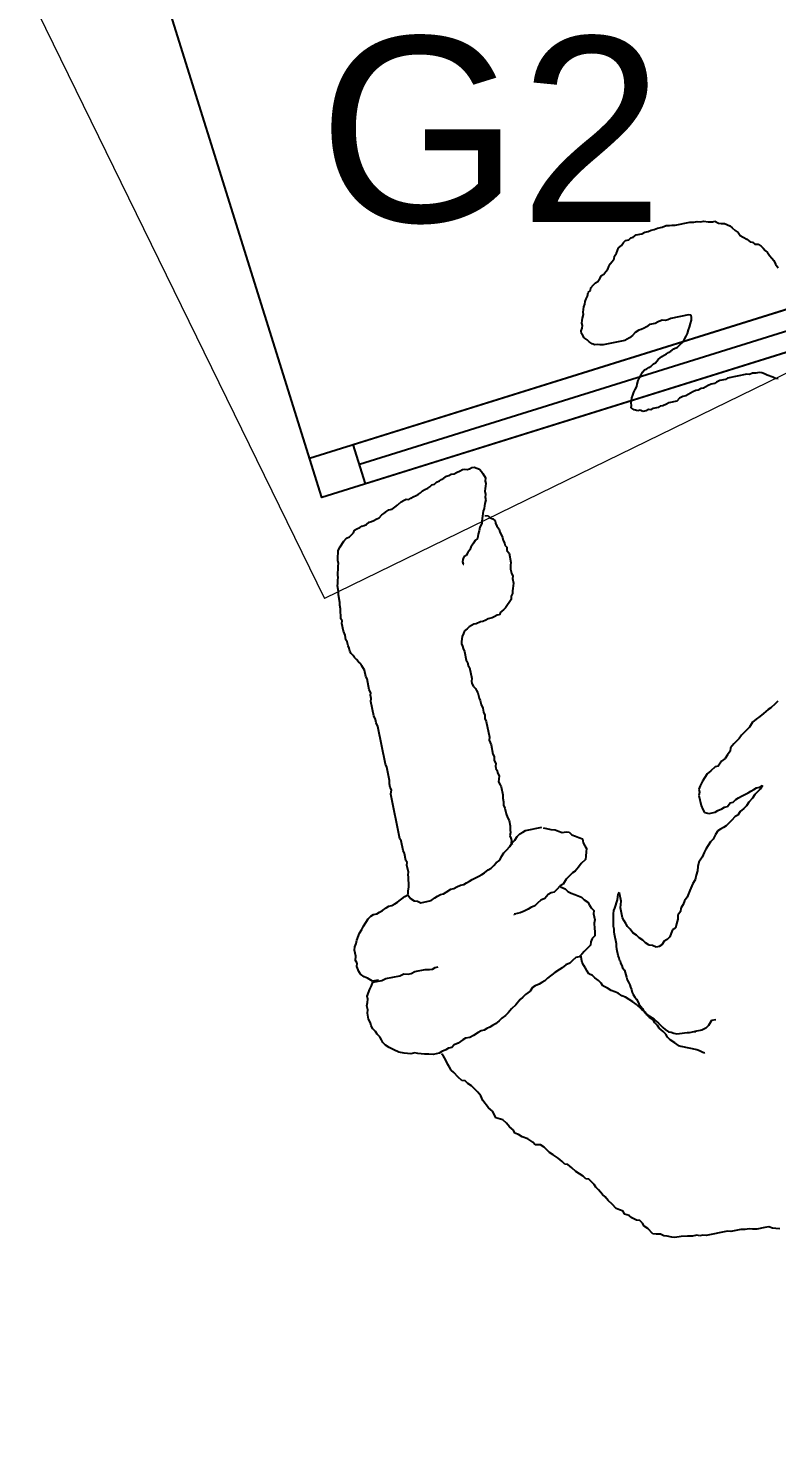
# Model space of a CAD drawing. Header units: millimetres. Extents: x 9159 to 17971, y 10368 to 13314.
# Drawn here: x 14594.1 to 14644.6, y 11768.4 to 11864.2 of the extents above; entities that cross this region are included whole.
import ezdxf
from ezdxf.enums import TextEntityAlignment as Align

# ---------------------------------------------------------------- set-up
doc = ezdxf.new("R2010")
doc.units = ezdxf.units.MM
doc.header["$LTSCALE"] = 5
doc.linetypes.add('HIDDEN', pattern=[0.375, 0.25, -0.125])
for name, color, linetype in [('200-EquipID-2d', 7, 'Continuous'), ('200-EquipInternal-2d', 252, 'Continuous'), ('200-EquipSteel-3d', 9, 'Continuous'), ('600-User-2D', 7, 'Continuous')]:
    doc.layers.add(name, color=color, linetype=linetype)
doc.layers.add('200-InsPoint-3D', color=3, linetype='Continuous', plot=False)
doc.layers.add('Auto-Tefris', color=32, linetype='Continuous', lineweight=18)
doc.styles.add('Arial', font='arial.ttf')
doc.styles.add('ROMANS', font='micross.ttf')

# ---------------------------------------------------------------- blocks, each defined once
blk = doc.blocks.new('RCDR2M20H')
at = {"layer": '200-EquipSteel-3d'}
blk.add_solid([(0, -700, 860), (0, 0, 860), (1274, -700, 860), (1274, 0, 860)], dxfattribs=at)
at = {"layer": '200-InsPoint-3D', "linetype": 'Continuous'}
blk.add_attdef('DISTANG', (0, 0), '', height=1, dxfattribs=at)
at = {"layer": '200-EquipSteel-3d', "linetype": 'Continuous'}
mesh = blk.add_polymesh((6, 3), dxfattribs=at)
for k, corner in enumerate([(1270, -651, 860), (1270, -651, 150), (1270, -651, 150), (4, -651, 860), (4, -651, 150), (4, -651, 150), (4, -1, 860), (4, -1, 150), (4, -651, 150), (1270, -1, 860), (1270, -1, 150), (1270, -651, 150), (1270, -1, 860), (1270, -1, 860), (1270, -651, 860), (4, -1, 860), (4, -1, 860), (4, -651, 860)]):
    mesh.set_mesh_vertex(divmod(k, 3), corner)
blk = doc.blocks.new('attrib')
at = {"layer": '200-EquipID-2d', "style": 'Arial'}
blk.add_attdef('POS', text='', height=2.5, dxfattribs=at).set_placement((0, 0, -1), align=Align.MIDDLE)
at = {"layer": '200-EquipID-2d', "style": 'ROMANS', "flags": 1}
for tag, p in [('ZONA', (0, -4.905, -2)), ('EQUIPMENTDATA', (0, -7.89, -2)), ('LONGDESCR', (0, -11.302, -2)), ('EQUIPMENTCONN', (0, -14.714, -2)), ('ACCESSORYDATA', (0, -18.552, -2)), ('ACCESSORYCONN', (0, -21.857, -2))]:
    blk.add_attdef(tag, text='', height=2.5, dxfattribs=at).set_placement(p, align=Align.CENTER)
blk = doc.blocks.new('CUOCO')
at = {"layer": '600-User-2D'}
for p, q in [((16.599, 27.418), (16.838, 27.256)), ((16.838, 27.256), (17.011, 27.118)), ((17.011, 27.118), (17.159, 26.914)), ((17.159, 26.914), (17.422, 26.817)), ((17.422, 26.817), (17.947, 26.624)), ((17.947, 26.624), (18.185, 26.462)), ((18.185, 26.462), (18.358, 26.324)), ((18.358, 26.324), (18.621, 26.227)), ((18.621, 26.227), (18.859, 26.065)), ((18.859, 26.065), (19.515, 25.823)), ((19.515, 25.823), (19.688, 25.685)), ((19.688, 25.685), (21.067, 25.178)), ((21.067, 25.178), (21.239, 25.04)), ((21.239, 25.04), (21.436, 24.967)), ((21.436, 24.967), (21.609, 24.829)), ((21.609, 24.829), (21.872, 24.732)), ((21.872, 24.732), (22.176, 24.546)), ((22.176, 24.546), (22.545, 24.335)), ((22.545, 24.335), (22.939, 24.19)), ((22.939, 24.19), (23.112, 24.052)), ((23.112, 24.052), (23.326, 23.824)), ((23.326, 23.824), (23.499, 23.686)), ((23.499, 23.686), (23.647, 23.483)), ((23.647, 23.483), (23.886, 23.32)), ((23.886, 23.32), (24.059, 23.182)), ((24.059, 23.182), (24.176, 22.692)), ((24.176, 22.692), (24.301, 22.423)), ((24.301, 22.423), (24.294, 22.202)), ((24.294, 22.202), (24.353, 21.957)), ((24.353, 21.957), (24.526, 21.818)), ((24.526, 21.818), (24.716, 21.525)), ((24.716, 21.525), (24.774, 21.28)), ((24.774, 21.28), (24.989, 21.052)), ((24.989, 21.052), (24.982, 20.831)), ((24.982, 20.831), (25.131, 20.627)), ((25.131, 20.627), (25.279, 20.424)), ((25.279, 20.424), (25.355, 20.023)), ((25.355, 20.023), (25.456, 19.688)), ((25.456, 19.688), (25.49, 19.377)), ((25.49, 19.377), (25.549, 19.132)), ((25.549, 19.132), (25.625, 18.732)), ((25.625, 18.732), (25.684, 18.487)), ((25.684, 18.487), (25.677, 18.266)), ((25.677, 18.266), (25.736, 18.021)), ((25.736, 18.021), (25.795, 17.775)), ((25.795, 17.775), (25.968, 17.637)), ((25.968, 17.637), (26.026, 17.392)), ((26.026, 17.392), (26.151, 17.123)), ((26.151, 17.123), (26.275, 16.854)), ((26.275, 16.854), (26.376, 16.519)), ((26.376, 16.519), (26.476, 16.184)), ((26.476, 16.184), (26.649, 16.046)), ((26.649, 16.046), (26.708, 15.801)), ((26.708, 15.801), (26.808, 15.466)), ((26.808, 15.466), (26.974, 15.107)), ((14.658, 14.628), (14.638, 14.635)), ((14.773, 14.491), (14.658, 14.628)), ((14.872, 14.313), (14.773, 14.491)), ((26.974, 15.107), (27.098, 14.837)), ((27.098, 14.837), (27.157, 14.592)), ((27.157, 14.592), (27.216, 14.347)), ((14.987, 14.177), (14.872, 14.313)), ((15.789, 13.411), (14.987, 14.177)), ((27.216, 14.347), (27.34, 14.078)), ((27.34, 14.078), (27.645, 13.891)), ((27.645, 13.891), (27.703, 13.646)), ((27.703, 13.646), (27.869, 13.287)), ((12.851, 13.137), (13.114, 13.04)), ((13.114, 13.04), (13.473, 13.206)), ((13.473, 13.206), (13.718, 13.265)), ((13.718, 13.265), (14.005, 13.234)), ((14.005, 13.234), (14.464, 13.064)), ((14.493, 13.041), (14.413, 13.096)), ((14.802, 12.928), (14.493, 13.041)), ((14.948, 12.849), (14.802, 12.928)), ((15.094, 12.77), (14.948, 12.849)), ((15.248, 12.713), (15.094, 12.77)), ((15.416, 12.627), (15.248, 12.713)), ((15.592, 12.562), (15.416, 12.627)), ((15.736, 12.409), (15.592, 12.562)), ((15.903, 13.275), (15.789, 13.411)), ((15.887, 13.286), (16.012, 13.016)), ((16.012, 13.016), (16.178, 12.657)), ((16.178, 12.657), (16.236, 12.412)), ((27.869, 13.287), (28.125, 12.969)), ((28.125, 12.969), (28.249, 12.7)), ((28.249, 12.7), (28.398, 12.496)), ((28.398, 12.496), (28.391, 12.276)), ((15.857, 12.264), (15.736, 12.409)), ((15.987, 12.141), (15.857, 12.264)), ((16.099, 11.9), (15.987, 12.141)), ((16.152, 11.706), (16.099, 11.9)), ((16.205, 11.511), (16.152, 11.706)), ((16.251, 11.295), (16.205, 11.511)), ((16.236, 12.412), (16.23, 12.191)), ((16.23, 12.191), (16.288, 11.946)), ((16.288, 11.946), (16.389, 11.611)), ((16.389, 11.611), (16.382, 11.39)), ((28.391, 12.276), (28.492, 11.941)), ((28.492, 11.941), (28.526, 11.63)), ((28.526, 11.63), (28.627, 11.295)), ((16.304, 11.1), (16.251, 11.295)), ((16.371, 10.875), (16.304, 11.1)), ((16.566, 10.454), (16.371, 10.875)), ((16.382, 11.39), (16.441, 11.145)), ((16.441, 11.145), (16.434, 10.924)), ((16.434, 10.924), (16.558, 10.655)), ((16.558, 10.655), (16.617, 10.41)), ((28.627, 11.295), (28.948, 10.953)), ((28.917, 10.667), (28.91, 10.446)), ((28.948, 10.953), (28.917, 10.667)), ((16.642, 10.251), (16.566, 10.454)), ((16.617, 10.41), (16.61, 10.189)), ((16.61, 10.189), (16.735, 9.919)), ((16.665, 10.043), (16.642, 10.251)), ((16.652, 9.872), (16.665, 10.043)), ((16.683, 9.686), (16.652, 9.872)), ((16.685, 9.486), (16.683, 9.686)), ((16.735, 9.919), (16.852, 9.429)), ((28.91, 10.446), (29.01, 10.111)), ((29.01, 10.111), (29.08, 9.489)), ((16.657, 8.596), (16.692, 8.758)), ((16.659, 9.145), (16.672, 9.315)), ((16.691, 8.959), (16.659, 9.145)), ((16.672, 9.315), (16.685, 9.486)), ((16.692, 8.758), (16.691, 8.959)), ((16.852, 9.429), (16.977, 9.16)), ((16.977, 9.16), (17.226, 8.621)), ((29.08, 9.489), (29.025, 9.137)), ((29.025, 9.137), (29.059, 8.826)), ((29.059, 8.826), (29.16, 8.491)), ((16.461, 7.519), (16.504, 7.703)), ((16.504, 7.703), (16.516, 7.873)), ((16.516, 7.873), (16.537, 8.066)), ((16.537, 8.066), (16.572, 8.228)), ((16.572, 8.228), (16.606, 8.39)), ((16.606, 8.39), (16.657, 8.596)), ((17.226, 8.621), (17.374, 8.417)), ((17.374, 8.417), (17.499, 8.148)), ((17.499, 8.148), (17.648, 7.944)), ((17.648, 7.944), (17.796, 7.741)), ((17.796, 7.741), (17.921, 7.471)), ((29.16, 8.491), (29.219, 8.246)), ((29.219, 8.246), (29.343, 7.977)), ((29.343, 7.977), (29.402, 7.732)), ((29.402, 7.732), (29.575, 7.594)), ((12.328, 6.591), (12.532, 6.739)), ((12.532, 6.739), (12.777, 6.798)), ((12.777, 6.798), (12.998, 6.791)), ((12.998, 6.791), (13.267, 6.916)), ((13.267, 6.916), (13.488, 6.909)), ((13.488, 6.909), (13.685, 6.836)), ((13.685, 6.836), (13.834, 6.633)), ((16.301, 6.678), (16.336, 6.84)), ((16.313, 7.049), (16.369, 7.203)), ((16.336, 6.84), (16.313, 7.049)), ((16.369, 7.203), (16.404, 7.365)), ((16.404, 7.365), (16.461, 7.519)), ((17.921, 7.471), (18.111, 7.178)), ((18.111, 7.178), (18.104, 6.957)), ((18.104, 6.957), (18.163, 6.712)), ((18.163, 6.712), (18.287, 6.442)), ((29.575, 7.594), (29.675, 7.259)), ((29.675, 7.259), (29.751, 6.858)), ((29.751, 6.858), (29.81, 6.613)), ((11.016, 5.659), (11.285, 5.783)), ((11.285, 5.783), (11.447, 6.021)), ((11.447, 6.021), (11.675, 6.235)), ((11.675, 6.235), (11.903, 6.449)), ((11.903, 6.449), (12.124, 6.442)), ((12.124, 6.442), (12.328, 6.591)), ((13.834, 6.633), (14.007, 6.494)), ((14.007, 6.494), (14.131, 6.225)), ((14.131, 6.225), (14.19, 5.98)), ((14.19, 5.98), (14.314, 5.711)), ((16.161, 5.977), (16.008, 5.562)), ((16.209, 6.171), (16.161, 5.977)), ((16.249, 6.344), (16.209, 6.171)), ((16.232, 6.354), (16.289, 6.508)), ((16.289, 6.508), (16.301, 6.678)), ((18.287, 6.442), (18.346, 6.197)), ((18.346, 6.197), (18.495, 5.994)), ((18.488, 5.773), (18.481, 5.552)), ((18.495, 5.994), (18.488, 5.773)), ((29.789, 5.95), (29.758, 5.664)), ((29.796, 6.171), (29.789, 5.95)), ((29.803, 6.392), (29.796, 6.171)), ((29.81, 6.613), (29.803, 6.392)), ((9.32, 4.495), (9.728, 4.792)), ((9.728, 4.792), (9.931, 4.94)), ((9.931, 4.94), (10.135, 5.089)), ((10.135, 5.089), (10.405, 5.213)), ((10.405, 5.213), (10.608, 5.362)), ((10.608, 5.362), (10.878, 5.486)), ((10.878, 5.486), (11.016, 5.659)), ((14.314, 5.711), (14.373, 5.466)), ((14.373, 5.466), (14.498, 5.196)), ((14.498, 5.196), (14.532, 4.886)), ((14.532, 4.886), (14.591, 4.64)), ((15.844, 5.245), (15.615, 4.624)), ((15.919, 5.383), (15.844, 5.245)), ((16.008, 5.562), (15.919, 5.383)), ((18.467, 5.11), (18.298, 4.651)), ((18.474, 5.331), (18.467, 5.11)), ((18.481, 5.552), (18.474, 5.331)), ((21.024, 4.765), (21.269, 4.823)), ((21.269, 4.823), (21.49, 4.817)), ((21.49, 4.817), (21.711, 4.81)), ((21.711, 4.81), (21.998, 4.779)), ((22.219, 4.772), (22.488, 4.896)), ((22.488, 4.896), (22.864, 4.906)), ((22.864, 4.906), (23.11, 4.965)), ((23.11, 4.965), (23.355, 5.024)), ((23.355, 5.024), (23.78, 5.165)), ((23.78, 5.165), (24.18, 5.241)), ((24.18, 5.241), (24.515, 5.342)), ((24.515, 5.342), (24.761, 5.4)), ((24.761, 5.4), (25.071, 5.435)), ((25.071, 5.435), (25.317, 5.494)), ((25.317, 5.494), (25.627, 5.528)), ((25.627, 5.528), (25.849, 5.521)), ((25.849, 5.521), (26.07, 5.514)), ((26.07, 5.514), (26.291, 5.508)), ((26.291, 5.508), (26.512, 5.501)), ((26.512, 5.501), (26.709, 5.428)), ((26.709, 5.428), (26.93, 5.421)), ((26.93, 5.421), (27.306, 5.432)), ((27.306, 5.432), (27.593, 5.401)), ((27.593, 5.401), (27.855, 5.304)), ((27.855, 5.304), (28.077, 5.297)), ((28.077, 5.297), (28.453, 5.307)), ((28.453, 5.307), (28.74, 5.276)), ((28.74, 5.276), (28.985, 5.335)), ((28.985, 5.335), (29.182, 5.263)), ((29.182, 5.263), (29.403, 5.256)), ((29.403, 5.256), (29.69, 5.225)), ((29.69, 5.225), (29.911, 5.218)), ((29.758, 5.664), (29.752, 5.443)), ((29.752, 5.443), (29.793, 5.353)), ((29.911, 5.218), (30.304, 5.073)), ((30.304, 5.073), (30.543, 4.911)), ((30.543, 4.911), (30.781, 4.748)), ((8.433, 3.704), (8.595, 3.942)), ((8.595, 3.942), (8.823, 4.156)), ((8.823, 4.156), (9.051, 4.371)), ((9.051, 4.371), (9.32, 4.495)), ((14.571, 3.977), (14.329, 3.321)), ((14.578, 4.198), (14.571, 3.977)), ((14.584, 4.419), (14.578, 4.198)), ((14.591, 4.64), (14.584, 4.419)), ((15.214, 3.853), (15.104, 3.682)), ((15.288, 3.991), (15.214, 3.853)), ((15.391, 4.141), (15.288, 3.991)), ((15.459, 4.328), (15.391, 4.141)), ((15.541, 4.486), (15.459, 4.328)), ((15.615, 4.624), (15.541, 4.486)), ((16.634, 3.773), (16.796, 4.012)), ((16.796, 4.012), (17.041, 4.07)), ((17.041, 4.07), (17.245, 4.219)), ((17.245, 4.219), (17.383, 4.391)), ((17.383, 4.391), (17.718, 4.492)), ((17.718, 4.492), (17.963, 4.55)), ((17.963, 4.55), (18.208, 4.609)), ((18.208, 4.609), (18.454, 4.668)), ((18.454, 4.668), (18.651, 4.595)), ((18.651, 4.595), (18.961, 4.63)), ((18.961, 4.63), (19.207, 4.689)), ((19.207, 4.689), (19.493, 4.658)), ((19.493, 4.658), (19.804, 4.692)), ((19.804, 4.692), (20.025, 4.685)), ((20.025, 4.685), (20.402, 4.696)), ((20.402, 4.696), (21.024, 4.765)), ((21.998, 4.779), (22.219, 4.772)), ((30.781, 4.748), (30.954, 4.61)), ((30.954, 4.61), (31.127, 4.472)), ((31.127, 4.472), (31.3, 4.334)), ((31.3, 4.334), (31.562, 4.237)), ((31.562, 4.237), (31.735, 4.099)), ((31.735, 4.099), (31.908, 3.961)), ((31.908, 3.961), (32.188, 3.709)), ((7.079, 2.862), (7.349, 2.986)), ((7.349, 2.986), (7.552, 3.134)), ((7.552, 3.134), (7.846, 3.324)), ((7.846, 3.324), (8.205, 3.49)), ((8.205, 3.49), (8.433, 3.704)), ((14.053, 2.976), (13.86, 2.451)), ((14.191, 3.149), (14.053, 2.976)), ((14.329, 3.321), (14.191, 3.149)), ((14.387, 2.886), (14.222, 2.759)), ((14.503, 3.009), (14.387, 2.886)), ((14.668, 3.136), (14.503, 3.009)), ((14.804, 3.251), (14.668, 3.136)), ((14.935, 3.415), (14.804, 3.251)), ((15.03, 3.544), (14.935, 3.415)), ((15.104, 3.682), (15.03, 3.544)), ((16.092, 2.706), (16.237, 3.1)), ((16.237, 3.1), (16.375, 3.273)), ((16.375, 3.273), (16.561, 3.577)), ((16.561, 3.577), (16.634, 3.773)), ((32.188, 3.709), (32.378, 3.416)), ((32.378, 3.416), (32.568, 3.122)), ((32.568, 3.122), (32.692, 2.853)), ((3.197, 1.832), (3.467, 1.957)), ((3.467, 1.957), (3.712, 2.015)), ((3.712, 2.015), (4.023, 2.05)), ((4.023, 2.05), (4.292, 2.174)), ((4.292, 2.174), (4.513, 2.167)), ((4.513, 2.167), (4.848, 2.267)), ((4.848, 2.267), (5.093, 2.326)), ((5.093, 2.326), (5.339, 2.385)), ((5.339, 2.385), (5.56, 2.378)), ((5.56, 2.378), (5.781, 2.371)), ((5.781, 2.371), (6.002, 2.364)), ((6.002, 2.364), (6.271, 2.489)), ((6.271, 2.489), (6.565, 2.679)), ((6.565, 2.679), (6.81, 2.737)), ((6.81, 2.737), (7.079, 2.862)), ((13.976, 2.473), (13.826, 2.387)), ((14.091, 2.595), (13.976, 2.473)), ((14.222, 2.759), (14.091, 2.595)), ((15.954, 2.534), (16.092, 2.706)), ((16.013, 2.289), (15.954, 2.534)), ((15.999, 1.847), (16.006, 2.068)), ((16.006, 2.068), (16.013, 2.289)), ((32.692, 2.853), (32.751, 2.608)), ((32.744, 2.387), (32.737, 2.166)), ((32.737, 2.166), (32.796, 1.921)), ((32.751, 2.608), (32.744, 2.387)), ((32.796, 1.921), (32.789, 1.7)), ((1.833, 1.366), (2.103, 1.49)), ((2.054, 1.359), (1.833, 1.366)), ((2.251, 1.287), (2.054, 1.359)), ((2.103, 1.49), (2.593, 1.608)), ((2.472, 1.28), (2.251, 1.287)), ((2.693, 1.273), (2.472, 1.28)), ((2.593, 1.608), (2.862, 1.732)), ((2.914, 1.266), (2.693, 1.273)), ((2.862, 1.732), (3.197, 1.832)), ((3.201, 1.235), (2.914, 1.266)), ((3.422, 1.228), (3.201, 1.235)), ((3.643, 1.221), (3.422, 1.228)), ((3.864, 1.214), (3.643, 1.221)), ((4.109, 1.273), (3.864, 1.214)), ((4.306, 1.201), (4.109, 1.273)), ((4.576, 1.325), (4.306, 1.201)), ((4.773, 1.252), (4.576, 1.325)), ((4.994, 1.245), (4.773, 1.252)), ((5.28, 1.214), (4.994, 1.245)), ((5.501, 1.208), (5.28, 1.214)), ((5.895, 1.063), (5.501, 1.208)), ((6.11, 0.835), (5.895, 1.063)), ((16.124, 1.577), (15.999, 1.847)), ((16.182, 1.332), (16.124, 1.577)), ((16.331, 1.129), (16.182, 1.332)), ((16.48, 0.925), (16.331, 1.129)), ((32.769, 1.037), (32.738, 0.75)), ((32.841, 1.234), (32.769, 1.037)), ((32.789, 1.7), (32.848, 1.455)), ((32.848, 1.455), (32.841, 1.234)), ((5.83, -0.329), (6.072, 0.327)), ((6.072, 0.327), (6.103, 0.614)), ((6.103, 0.614), (6.11, 0.835)), ((16.628, 0.721), (16.48, 0.925)), ((16.777, 0.517), (16.628, 0.721)), ((16.836, 0.272), (16.777, 0.517)), ((17.026, -0.021), (16.836, 0.272)), ((17.002, -0.087), (17.337, 0.013)), ((17.337, 0.013), (17.582, 0.072)), ((17.582, 0.072), (17.779, 0)), ((18, -0.007), (18.335, 0.093)), ((18.335, 0.093), (18.621, 0.062)), ((18.621, 0.062), (18.932, 0.096)), ((18.932, 0.096), (19.178, 0.155)), ((19.178, 0.155), (19.464, 0.124)), ((19.464, 0.124), (19.685, 0.117)), ((19.685, 0.117), (19.972, 0.086)), ((19.972, 0.086), (20.259, 0.055)), ((20.259, 0.055), (20.653, -0.09)), ((27.077, 0.152), (26.88, 0.225)), ((27.298, 0.146), (27.077, 0.152)), ((27.495, 0.073), (27.298, 0.146)), ((27.733, -0.089), (27.495, 0.073)), ((32.455, 0.184), (32.358, -0.078)), ((32.593, 0.357), (32.455, 0.184)), ((32.738, 0.75), (32.593, 0.357)), ((5.122, -1.037), (5.416, -0.847)), ((5.416, -0.847), (5.62, -0.698)), ((5.62, -0.698), (5.692, -0.502)), ((5.692, -0.502), (5.83, -0.329)), ((14.315, -1.109), (14.477, -0.871)), ((14.477, -0.871), (14.615, -0.698)), ((14.615, -0.698), (15.016, -0.622)), ((15.016, -0.622), (15.285, -0.498)), ((15.285, -0.498), (15.62, -0.398)), ((15.62, -0.398), (15.841, -0.404)), ((15.841, -0.404), (16.176, -0.304)), ((16.176, -0.304), (16.421, -0.246)), ((16.421, -0.246), (16.781, -0.08)), ((16.781, -0.08), (17.002, -0.087)), ((17.779, 0), (18, -0.007)), ((20.653, -0.09), (20.677, -0.024)), ((28.39, -0.331), (27.733, -0.089)), ((28.676, -0.362), (28.39, -0.331)), ((28.873, -0.434), (28.676, -0.362)), ((29.112, -0.597), (28.873, -0.434)), ((29.398, -0.628), (29.112, -0.597)), ((30.317, -0.966), (29.398, -0.628)), ((31.602, -0.918), (31.399, -1.066)), ((32.01, -0.621), (31.602, -0.918)), ((32.082, -0.424), (32.01, -0.621)), ((32.22, -0.251), (32.082, -0.424)), ((32.358, -0.078), (32.22, -0.251)), ((2.329, -1.945), (2.467, -1.772)), ((2.467, -1.772), (2.736, -1.648)), ((2.736, -1.648), (3.005, -1.524)), ((3.005, -1.524), (3.316, -1.489)), ((3.316, -1.489), (3.675, -1.323)), ((3.675, -1.323), (3.872, -1.396)), ((3.872, -1.396), (4.273, -1.32)), ((4.273, -1.32), (4.584, -1.285)), ((4.584, -1.285), (4.853, -1.161)), ((4.853, -1.161), (5.122, -1.037)), ((14.066, -1.986), (14.163, -1.724)), ((14.163, -1.724), (14.17, -1.503)), ((14.17, -1.503), (14.177, -1.282)), ((14.177, -1.282), (14.315, -1.109)), ((30.604, -0.997), (30.317, -0.966)), ((31.195, -1.214), (30.604, -0.997)), ((30.777, -1.135), (31.171, -1.28)), ((31.171, -1.28), (31.337, -1.639)), ((31.399, -1.066), (31.195, -1.214)), ((31.337, -1.639), (31.485, -1.843)), ((31.485, -1.843), (31.61, -2.112)), ((-1.816, -2.878), (-1.415, -2.802)), ((-1.415, -2.802), (-1.194, -2.809)), ((-1.194, -2.809), (-0.794, -2.733)), ((-0.794, -2.733), (-0.483, -2.698)), ((-0.483, -2.698), (-0.172, -2.663)), ((-0.172, -2.663), (0.139, -2.629)), ((0.139, -2.629), (0.498, -2.463)), ((0.498, -2.463), (0.743, -2.404)), ((0.743, -2.404), (0.988, -2.346)), ((0.988, -2.346), (1.234, -2.287)), ((1.234, -2.287), (1.503, -2.163)), ((1.503, -2.163), (1.748, -2.104)), ((1.748, -2.104), (1.994, -2.045)), ((1.994, -2.045), (2.329, -1.945)), ((14.215, -2.19), (14.066, -1.986)), ((14.364, -2.393), (14.215, -2.19)), ((14.512, -2.597), (14.364, -2.393)), ((14.571, -2.842), (14.512, -2.597)), ((14.744, -2.98), (14.571, -2.842)), ((31.41, -2.858), (31.403, -3.079)), ((31.548, -2.685), (31.41, -2.858)), ((31.603, -2.333), (31.548, -2.685)), ((31.61, -2.112), (31.603, -2.333)), ((-2.061, -2.936), (-1.816, -2.878)), ((15.006, -3.077), (14.744, -2.98)), ((15.155, -3.281), (15.006, -3.077)), ((15.304, -3.484), (15.155, -3.281)), ((15.542, -3.647), (15.304, -3.484)), ((15.756, -3.874), (15.542, -3.647)), ((19.545, -3.705), (19.342, -3.853)), ((19.856, -3.67), (19.545, -3.705)), ((20.101, -3.612), (19.856, -3.67)), ((20.347, -3.553), (20.101, -3.612)), ((20.568, -3.56), (20.347, -3.553)), ((20.879, -3.525), (20.568, -3.56)), ((21.1, -3.532), (20.879, -3.525)), ((21.321, -3.539), (21.1, -3.532)), ((21.542, -3.546), (21.321, -3.539)), ((21.828, -3.577), (21.542, -3.546)), ((22.049, -3.584), (21.828, -3.577)), ((22.271, -3.591), (22.049, -3.584)), ((22.492, -3.598), (22.271, -3.591)), ((22.689, -3.67), (22.492, -3.598)), ((22.975, -3.701), (22.689, -3.67)), ((23.196, -3.708), (22.975, -3.701)), ((23.393, -3.781), (23.196, -3.708)), ((23.77, -3.77), (23.393, -3.781)), ((23.991, -3.777), (23.77, -3.77)), ((24.188, -3.85), (23.991, -3.777)), ((24.941, -3.829), (24.63, -3.863)), ((25.597, -4.07), (24.941, -3.829)), ((31.096, -3.711), (30.958, -3.883)), ((31.241, -3.317), (31.096, -3.711)), ((31.403, -3.079), (31.241, -3.317)), ((15.929, -4.013), (15.756, -3.874)), ((17.021, -4.489), (15.971, -4.102)), ((17.242, -4.496), (17.021, -4.489)), ((17.463, -4.503), (17.242, -4.496)), ((17.708, -4.444), (17.463, -4.503)), ((17.977, -4.32), (17.708, -4.444)), ((17.948, -4.911), (18.124, -4.746)), ((18.223, -4.261), (17.977, -4.32)), ((18.124, -4.746), (18.129, -4.575)), ((18.129, -4.575), (18.185, -4.422)), ((18.185, -4.422), (18.292, -4.289)), ((18.492, -4.137), (18.223, -4.261)), ((18.292, -4.289), (18.279, -4.169)), ((18.827, -4.036), (18.492, -4.137)), ((19.072, -3.978), (18.827, -4.036)), ((19.342, -3.853), (19.072, -3.978)), ((24.409, -3.856), (24.188, -3.85)), ((24.63, -3.863), (24.409, -3.856)), ((25.746, -4.274), (25.597, -4.07)), ((25.918, -4.412), (25.746, -4.274)), ((26.043, -4.681), (25.918, -4.412)), ((26.078, -4.992), (26.043, -4.681)), ((29.735, -4.774), (29.466, -4.899)), ((29.939, -4.626), (29.735, -4.774)), ((30.208, -4.502), (29.939, -4.626)), ((30.616, -4.205), (30.208, -4.502)), ((30.754, -4.032), (30.616, -4.205)), ((30.958, -3.883), (30.754, -4.032)), ((17.593, -5.875), (17.617, -5.654)), ((17.617, -5.654), (17.748, -5.298)), ((17.748, -5.298), (17.892, -5.063)), ((17.892, -5.063), (17.948, -4.911)), ((25.575, -5.645), (25.519, -5.797)), ((25.72, -5.41), (25.575, -5.645)), ((25.915, -5.194), (25.72, -5.41)), ((26.04, -5.009), (25.915, -5.194)), ((26.299, -4.999), (26.078, -4.992)), ((26.92, -4.93), (26.299, -4.999)), ((27.141, -4.937), (26.92, -4.93)), ((27.362, -4.944), (27.141, -4.937)), ((27.559, -5.016), (27.362, -4.944)), ((27.78, -5.023), (27.559, -5.016)), ((28.091, -4.989), (27.78, -5.023)), ((28.312, -4.995), (28.091, -4.989)), ((28.533, -5.002), (28.312, -4.995)), ((28.73, -5.075), (28.533, -5.002)), ((28.951, -5.082), (28.73, -5.075)), ((29.197, -5.023), (28.951, -5.082)), ((29.466, -4.899), (29.197, -5.023)), ((17.396, -6.725), (17.419, -6.503)), ((17.419, -6.503), (17.55, -6.148)), ((17.55, -6.148), (17.593, -5.875)), ((25.231, -6.267), (25.063, -6.724)), ((25.338, -6.134), (25.231, -6.267)), ((25.394, -5.981), (25.338, -6.134)), ((25.519, -5.797), (25.394, -5.981)), ((16.864, -7.854), (17.051, -7.347)), ((17.051, -7.347), (17.177, -7.163)), ((17.177, -7.163), (17.27, -6.909)), ((17.27, -6.909), (17.396, -6.725)), ((24.783, -7.485), (24.759, -7.707)), ((24.951, -7.028), (24.783, -7.485)), ((24.956, -6.857), (24.951, -7.028)), ((25.063, -6.724), (24.956, -6.857)), ((16.579, -8.786), (16.603, -8.565)), ((16.603, -8.565), (16.728, -8.38)), ((16.728, -8.38), (16.835, -8.247)), ((16.835, -8.247), (16.859, -8.025)), ((16.859, -8.025), (16.864, -7.854)), ((24.529, -8.486), (23.465, -11.379)), ((24.535, -8.316), (24.529, -8.486)), ((24.759, -7.707), (24.535, -8.316)), ((16.331, -9.617), (16.355, -9.395)), ((16.355, -9.395), (16.462, -9.262)), ((16.462, -9.262), (16.518, -9.109)), ((16.518, -9.109), (16.523, -8.939)), ((16.523, -8.939), (16.579, -8.786)), ((15.957, -10.632), (16.181, -10.023)), ((16.181, -10.023), (16.187, -9.852)), ((16.187, -9.852), (16.331, -9.617)), ((15.397, -12.154), (15.77, -11.139)), ((15.77, -11.139), (15.896, -10.955)), ((15.896, -10.955), (15.957, -10.632)), ((23.465, -11.379), (23.27, -11.595)), ((15.247, -12.56), (15.373, -12.376)), ((15.373, -12.376), (15.397, -12.154)), ((23.046, -12.204), (22.728, -13.067)), ((23.171, -12.02), (23.046, -12.204)), ((23.264, -11.766), (23.171, -12.02)), ((23.27, -11.595), (23.264, -11.766)), ((14.994, -13.561), (15.087, -13.308)), ((15.087, -13.308), (15.13, -13.035)), ((15.13, -13.035), (15.223, -12.782)), ((15.223, -12.782), (15.247, -12.56)), ((22.704, -13.288), (21.807, -15.724)), ((22.728, -13.067), (22.704, -13.288)), ((14.847, -14.429), (14.853, -14.258)), ((14.853, -14.258), (14.858, -14.087)), ((14.858, -14.087), (14.989, -13.732)), ((14.989, -13.732), (14.994, -13.561)), ((14.445, -15.837), (14.706, -15.126)), ((14.706, -15.126), (14.813, -14.993)), ((14.813, -14.993), (14.869, -14.841)), ((14.893, -14.619), (14.847, -14.429)), ((14.869, -14.841), (14.893, -14.619)), ((14.359, -16.382), (14.365, -16.211)), ((14.365, -16.211), (14.439, -16.008)), ((14.439, -16.008), (14.445, -15.837)), ((21.69, -16.199), (21.647, -16.472)), ((21.765, -15.996), (21.69, -16.199)), ((21.807, -15.724), (21.765, -15.996)), ((14.074, -17.314), (14.13, -17.161)), ((14.13, -17.161), (14.154, -16.94)), ((14.154, -16.94), (14.359, -16.382)), ((21.647, -16.472), (21.311, -17.385)), ((9.629, -18.27), (10.254, -17.982)), ((10.254, -17.982), (10.443, -17.936)), ((10.443, -17.936), (10.684, -17.909)), ((10.684, -17.909), (10.841, -17.795)), ((10.841, -17.795), (10.994, -17.851)), ((10.994, -17.851), (11.216, -17.875)), ((11.216, -17.875), (11.387, -17.88)), ((11.387, -17.88), (11.64, -17.973)), ((11.64, -17.973), (11.811, -17.979)), ((11.811, -17.979), (12.033, -18.003)), ((12.033, -18.003), (12.185, -18.059)), ((12.185, -18.059), (12.509, -18.12)), ((12.509, -18.12), (12.661, -18.176)), ((12.661, -18.176), (12.832, -18.182)), ((12.832, -18.182), (13.003, -18.187)), ((13.003, -18.187), (13.193, -18.142)), ((13.193, -18.142), (13.433, -18.115)), ((13.433, -18.115), (13.591, -18)), ((13.591, -18), (13.748, -17.885)), ((13.748, -17.885), (13.962, -17.618)), ((13.962, -17.618), (14.069, -17.484)), ((14.069, -17.484), (14.074, -17.314)), ((20.98, -18.127), (20.719, -18.838)), ((21.004, -17.906), (20.98, -18.127)), ((21.111, -17.772), (21.004, -17.906)), ((21.186, -17.569), (21.111, -17.772)), ((21.311, -17.385), (21.186, -17.569)), ((8.806, -19.408), (8.918, -19.103)), ((8.918, -19.103), (9.025, -18.97)), ((9.025, -18.97), (9.132, -18.836)), ((9.132, -18.836), (9.239, -18.703)), ((9.239, -18.703), (9.346, -18.569)), ((9.346, -18.569), (9.503, -18.454)), ((9.503, -18.454), (9.629, -18.27)), ((20.714, -19.009), (20.564, -19.415)), ((20.719, -18.838), (20.714, -19.009)), ((8.438, -20.252), (8.582, -20.017)), ((8.582, -20.017), (8.676, -19.763)), ((8.676, -19.763), (8.7, -19.541)), ((8.7, -19.541), (8.806, -19.408)), ((20.554, -19.757), (20.548, -19.927)), ((20.548, -19.927), (20.594, -20.117)), ((20.564, -19.415), (20.554, -19.757)), ((20.594, -20.117), (20.639, -20.307)), ((8.107, -20.994), (8.331, -20.385)), ((8.134, -21.234), (8.107, -20.994)), ((8.331, -20.385), (8.438, -20.252)), ((20.639, -20.307), (20.685, -20.496)), ((20.72, -21.028), (20.645, -21.231)), ((20.685, -20.496), (20.679, -20.667)), ((20.679, -20.667), (20.725, -20.857)), ((20.725, -20.857), (20.72, -21.028)), ((-13.543, -21.435), (-13.406, -21.544)), ((-13.406, -21.544), (-13.288, -21.706)), ((-13.288, -21.706), (-13.052, -22.03)), ((-13.052, -22.03), (-12.934, -22.191)), ((7.918, -22.134), (7.993, -21.931)), ((7.993, -21.931), (7.998, -21.761)), ((7.998, -21.761), (8.054, -21.608)), ((8.008, -21.419), (8.134, -21.234)), ((8.054, -21.608), (8.008, -21.419)), ((11.084, -22.148), (11.14, -21.995)), ((11.14, -21.995), (11.089, -21.977)), ((20.541, -21.826), (20.429, -22.131)), ((20.546, -21.655), (20.541, -21.826)), ((20.64, -21.402), (20.546, -21.655)), ((20.645, -21.231), (20.64, -21.402)), ((-12.934, -22.191), (-12.816, -22.353)), ((-12.816, -22.353), (-12.679, -22.463)), ((-12.679, -22.463), (-12.471, -22.539)), ((-12.471, -22.539), (-12.281, -22.668)), ((-12.281, -22.668), (-12.054, -22.693)), ((-12.054, -22.693), (-11.916, -22.803)), ((-11.916, -22.803), (-10.666, -23.263)), ((7.814, -22.73), (7.889, -22.527)), ((7.841, -22.97), (7.814, -22.73)), ((7.817, -23.192), (7.841, -22.97)), ((7.889, -22.527), (7.894, -22.356)), ((7.894, -22.356), (7.918, -22.134)), ((9.203, -23.184), (9.398, -22.968)), ((9.398, -22.968), (9.588, -22.922)), ((9.588, -22.922), (9.796, -22.826)), ((9.796, -22.826), (10.074, -22.698)), ((10.074, -22.698), (10.232, -22.583)), ((10.232, -22.583), (10.44, -22.487)), ((10.44, -22.487), (10.648, -22.391)), ((10.648, -22.391), (10.819, -22.396)), ((10.819, -22.396), (10.977, -22.281)), ((10.977, -22.281), (11.084, -22.148)), ((20.2, -22.91), (20.093, -23.044)), ((20.386, -22.403), (20.2, -22.91)), ((20.429, -22.131), (20.386, -22.403)), ((-10.666, -23.263), (-10.49, -23.269)), ((-10.49, -23.269), (-10.125, -23.403)), ((-10.125, -23.403), (-9.897, -23.428)), ((-9.897, -23.428), (-9.722, -23.433)), ((-9.722, -23.433), (-9.513, -23.51)), ((-9.513, -23.51), (-9.286, -23.534)), ((-9.286, -23.534), (-9.11, -23.54)), ((-9.11, -23.54), (-8.935, -23.545)), ((-8.935, -23.545), (-8.778, -23.603)), ((-8.778, -23.603), (-8.551, -23.628)), ((-8.551, -23.628), (-8.394, -23.685)), ((-8.394, -23.685), (-8.167, -23.71)), ((-8.167, -23.71), (-7.991, -23.715)), ((-7.991, -23.715), (-7.816, -23.721)), ((-7.816, -23.721), (-7.64, -23.726)), ((-7.64, -23.726), (-7.432, -23.803)), ((-7.432, -23.803), (-7.204, -23.828)), ((-7.204, -23.828), (-6.938, -23.748)), ((-6.938, -23.748), (-6.417, -23.94)), ((-6.417, -23.94), (-6.241, -23.945)), ((-6.241, -23.945), (-5.961, -23.989)), ((7.761, -23.344), (7.817, -23.192)), ((7.806, -23.534), (7.761, -23.344)), ((7.921, -23.691), (7.806, -23.534)), ((7.967, -23.881), (7.921, -23.691)), ((8.151, -24.006), (7.967, -23.881)), ((8.303, -24.063), (8.517, -23.795)), ((8.517, -23.795), (8.624, -23.662)), ((8.624, -23.662), (8.851, -23.515)), ((8.851, -23.515), (9.027, -23.349)), ((9.027, -23.349), (9.203, -23.184)), ((19.762, -23.786), (19.668, -24.04)), ((19.887, -23.602), (19.762, -23.786)), ((19.962, -23.399), (19.887, -23.602)), ((20.087, -23.215), (19.962, -23.399)), ((20.093, -23.044), (20.087, -23.215)), ((-5.961, -23.989), (-5.805, -24.047)), ((-5.805, -24.047), (-5.63, -24.052)), ((-5.63, -24.052), (-5.317, -24.167)), ((-5.317, -24.167), (-5.141, -24.173)), ((-5.141, -24.173), (-5.004, -24.282)), ((-5.004, -24.282), (-4.829, -24.288)), ((-4.829, -24.288), (-4.62, -24.365)), ((-4.62, -24.365), (-4.502, -24.526)), ((-4.502, -24.526), (-4.346, -24.584)), ((-4.346, -24.584), (-4.176, -24.765)), ((-4.176, -24.765), (-4.077, -24.979)), ((7.486, -25.029), (7.542, -24.877)), ((7.542, -24.877), (7.719, -24.712)), ((7.719, -24.712), (7.825, -24.578)), ((7.825, -24.578), (7.932, -24.444)), ((7.932, -24.444), (8.09, -24.33)), ((8.09, -24.33), (8.197, -24.196)), ((8.197, -24.196), (8.303, -24.063)), ((19.249, -24.865), (19.119, -25.221)), ((19.375, -24.681), (19.249, -24.865)), ((19.562, -24.174), (19.375, -24.681)), ((19.668, -24.04), (19.562, -24.174)), ((-4.787, -25.782), (-4.949, -25.9)), ((-4.625, -25.664), (-4.787, -25.782)), ((-4.463, -25.546), (-4.625, -25.664)), ((-4.354, -25.409), (-4.463, -25.546)), ((-4.244, -25.272), (-4.354, -25.409)), ((-4.186, -25.116), (-4.244, -25.272)), ((-4.077, -24.979), (-4.186, -25.116)), ((6.91, -25.969), (6.966, -25.817)), ((6.966, -25.817), (7.073, -25.684)), ((7.073, -25.684), (7.179, -25.55)), ((7.179, -25.55), (7.286, -25.417)), ((7.286, -25.417), (7.361, -25.214)), ((7.361, -25.214), (7.486, -25.029)), ((18.723, -25.824), (18.617, -25.958)), ((18.779, -25.672), (18.723, -25.824)), ((18.886, -25.538), (18.779, -25.672)), ((19.012, -25.354), (18.886, -25.538)), ((19.119, -25.221), (19.012, -25.354)), ((-8.895, -26.813), (-9.161, -26.893)), ((-8.615, -26.857), (-8.895, -26.813)), ((-8.368, -26.83), (-8.615, -26.857)), ((-8.193, -26.835), (-8.368, -26.83)), ((-7.348, -26.791), (-7.666, -26.852)), ((-7.082, -26.712), (-7.348, -26.791)), ((-6.907, -26.717), (-7.082, -26.712)), ((-6.712, -26.671), (-6.907, -26.717)), ((-6.536, -26.676), (-6.712, -26.671)), ((-6.361, -26.682), (-6.536, -26.676)), ((-6.185, -26.687), (-6.361, -26.682)), ((-5.99, -26.64), (-6.185, -26.687)), ((-5.829, -26.522), (-5.99, -26.64)), ((-5.615, -26.424), (-5.829, -26.522)), ((-5.453, -26.306), (-5.615, -26.424)), ((-5.272, -26.136), (-5.453, -26.306)), ((-5.162, -25.999), (-5.272, -26.136)), ((-4.949, -25.9), (-5.162, -25.999)), ((6.768, -26.666), (6.774, -26.496)), ((6.814, -26.856), (6.768, -26.666)), ((6.774, -26.496), (6.784, -26.154)), ((6.784, -26.154), (6.91, -25.969)), ((18.184, -26.663), (18.04, -26.898)), ((18.259, -26.46), (18.184, -26.663)), ((18.366, -26.326), (18.259, -26.46)), ((18.491, -26.142), (18.366, -26.326)), ((18.617, -25.958), (18.491, -26.142)), ((-10.469, -27.713), (-10.65, -27.883)), ((-10.288, -27.543), (-10.469, -27.713)), ((-10.126, -27.425), (-10.288, -27.543)), ((-9.945, -27.255), (-10.126, -27.425)), ((-9.783, -27.137), (-9.945, -27.255)), ((-9.57, -27.038), (-9.783, -27.137)), ((-9.408, -26.92), (-9.57, -27.038)), ((-9.161, -26.893), (-9.408, -26.92)), ((-8.017, -26.841), (-8.193, -26.835)), ((-7.842, -26.846), (-8.017, -26.841)), ((-7.666, -26.852), (-7.842, -26.846)), ((7.044, -27.171), (6.814, -26.856)), ((7.196, -27.227), (7.044, -27.171)), ((7.367, -27.233), (7.196, -27.227)), ((7.519, -27.289), (7.367, -27.233)), ((7.653, -27.395), (7.519, -27.289)), ((7.805, -27.452), (7.653, -27.395)), ((7.976, -27.457), (7.805, -27.452)), ((8.249, -27.5), (7.976, -27.457)), ((8.42, -27.505), (8.249, -27.5)), ((8.623, -27.58), (8.42, -27.505)), ((8.794, -27.585), (8.623, -27.58)), ((8.946, -27.641), (8.794, -27.585)), ((9.187, -27.614), (8.946, -27.641)), ((9.358, -27.62), (9.187, -27.614)), ((9.529, -27.625), (9.358, -27.62)), ((9.75, -27.649), (9.529, -27.625)), ((9.94, -27.604), (9.75, -27.649)), ((10.092, -27.66), (9.94, -27.604)), ((10.282, -27.614), (10.092, -27.66)), ((10.453, -27.62), (10.282, -27.614)), ((10.675, -27.644), (10.453, -27.62)), ((10.846, -27.649), (10.675, -27.644)), ((11.035, -27.603), (10.846, -27.649)), ((11.206, -27.609), (11.035, -27.603)), ((11.377, -27.614), (11.206, -27.609)), ((11.599, -27.638), (11.377, -27.614)), ((11.77, -27.643), (11.599, -27.638)), ((11.941, -27.649), (11.77, -27.643)), ((12.075, -27.756), (11.941, -27.649)), ((12.246, -27.761), (12.075, -27.756)), ((12.467, -27.785), (12.246, -27.761)), ((12.467, -27.785), (12.777, -27.726)), ((13.018, -27.699), (12.777, -27.726)), ((13.258, -27.673), (13.018, -27.699)), ((13.461, -27.747), (13.258, -27.673)), ((13.632, -27.753), (13.461, -27.747)), ((13.873, -27.726), (13.632, -27.753)), ((14.044, -27.731), (13.873, -27.726)), ((14.303, -27.654), (14.044, -27.731)), ((14.524, -27.678), (14.303, -27.654)), ((14.695, -27.683), (14.524, -27.678)), ((14.866, -27.689), (14.695, -27.683)), ((15.019, -27.745), (14.866, -27.689)), ((15.259, -27.718), (15.019, -27.745)), ((15.43, -27.723), (15.259, -27.718)), ((15.582, -27.779), (15.43, -27.723)), ((15.753, -27.785), (15.582, -27.779)), ((15.975, -27.809), (15.753, -27.785)), ((16.304, -27.699), (16.146, -27.814)), ((16.683, -27.608), (16.304, -27.699)), ((16.905, -27.632), (16.683, -27.608)), ((17.164, -27.555), (16.905, -27.632)), ((17.581, -27.362), (17.164, -27.555)), ((17.808, -27.216), (17.581, -27.362)), ((17.914, -27.082), (17.808, -27.216)), ((18.04, -26.898), (17.914, -27.082)), ((-17.517, -28.371), (-17.474, -28.092)), ((-17.471, -28.566), (-17.517, -28.371)), ((-17.474, -28.092), (-17.482, -27.793)), ((-17.443, -28.813), (-17.471, -28.566)), ((-10.759, -28.02), (-10.817, -28.176)), ((-10.817, -28.176), (-10.68, -28.286)), ((-10.65, -27.883), (-10.759, -28.02)), ((-10.68, -28.286), (-9.533, -28.708)), ((-9.533, -28.708), (-9.306, -28.733)), ((-9.306, -28.733), (-9.149, -28.79)), ((16.146, -27.814), (15.975, -27.809)), ((-17.416, -29.06), (-17.443, -28.813)), ((-17.369, -29.254), (-17.416, -29.06)), ((-17.322, -29.449), (-17.369, -29.254)), ((-17.276, -29.644), (-17.322, -29.449)), ((-17.177, -29.857), (-17.276, -29.644)), ((-9.149, -28.79), (-8.96, -28.919)), ((-8.96, -28.919), (-8.68, -28.963)), ((-8.68, -28.963), (-8.452, -28.987)), ((-8.452, -28.987), (-8.088, -29.122)), ((-8.088, -29.122), (-7.841, -29.094)), ((-7.841, -29.094), (-7.665, -29.1)), ((-7.665, -29.1), (-7.438, -29.124)), ((-7.438, -29.124), (-7.281, -29.182)), ((-7.281, -29.182), (-6.982, -29.174)), ((-6.982, -29.174), (-6.716, -29.094)), ((-6.716, -29.094), (-6.469, -29.067)), ((-6.469, -29.067), (-6.294, -29.072)), ((-6.294, -29.072), (-6.118, -29.078)), ((-6.118, -29.078), (-4.711, -29.596)), ((-4.711, -29.596), (-4.522, -29.725)), ((-16.987, -29.986), (-17.177, -29.857)), ((-16.941, -30.181), (-16.987, -29.986)), ((-16.803, -30.291), (-16.941, -30.181)), ((-16.724, -30.556), (-16.803, -30.291)), ((-16.573, -30.789), (-16.724, -30.556)), ((-4.522, -29.725), (-4.385, -29.834)), ((-4.385, -29.834), (-4.228, -29.892)), ((-4.228, -29.892), (-4.11, -30.054)), ((-4.11, -30.054), (-4.011, -30.267)), ((-4.011, -30.267), (-3.965, -30.462)), ((-3.965, -30.462), (-3.866, -30.676)), ((-16.474, -31.003), (-16.573, -30.789)), ((-16.447, -31.25), (-16.474, -31.003)), ((-16.348, -31.464), (-16.447, -31.25)), ((-16.268, -31.73), (-16.348, -31.464)), ((-4.263, -31.594), (-4.373, -31.731)), ((-4.206, -31.438), (-4.263, -31.594)), ((-4.096, -31.301), (-4.206, -31.438)), ((-3.934, -31.183), (-4.096, -31.301)), ((-3.877, -31.027), (-3.934, -31.183)), ((-3.871, -30.851), (-3.877, -31.027)), ((-3.866, -30.676), (-3.871, -30.851)), ((-16.221, -31.924), (-16.268, -31.73)), ((-15.985, -32.248), (-16.221, -31.924)), ((-15.796, -32.377), (-15.985, -32.248)), ((-15.659, -32.486), (-15.796, -32.377)), ((-15.508, -32.719), (-15.659, -32.486)), ((-4.94, -32.469), (-5.102, -32.587)), ((-4.831, -32.332), (-4.94, -32.469)), ((-4.721, -32.195), (-4.831, -32.332)), ((-4.663, -32.039), (-4.721, -32.195)), ((-4.482, -31.869), (-4.663, -32.039)), ((-4.373, -31.731), (-4.482, -31.869)), ((-15.352, -32.777), (-15.508, -32.719)), ((-15.11, -32.925), (-15.352, -32.777)), ((-14.888, -33.125), (-15.11, -32.925)), ((-14.679, -33.202), (-14.888, -33.125)), ((-14.49, -33.331), (-14.679, -33.202)), ((-14.282, -33.408), (-14.49, -33.331)), ((-14.04, -33.556), (-14.282, -33.408)), ((-6.871, -33.533), (-7.085, -33.632)), ((-6.657, -33.434), (-6.871, -33.533)), ((-6.481, -33.44), (-6.657, -33.434)), ((-6.287, -33.393), (-6.481, -33.44)), ((-6.021, -33.314), (-6.287, -33.393)), ((-5.911, -33.176), (-6.021, -33.314)), ((-5.716, -33.13), (-5.911, -33.176)), ((-5.535, -32.96), (-5.716, -33.13)), ((-5.373, -32.842), (-5.535, -32.96)), ((-5.212, -32.724), (-5.373, -32.842)), ((-5.102, -32.587), (-5.212, -32.724)), ((-13.102, -33.901), (-14.04, -33.556)), ((-12.913, -34.03), (-13.102, -33.901)), ((-12.756, -34.087), (-12.913, -34.03)), ((-12.567, -34.216), (-12.756, -34.087)), ((-12.287, -34.26), (-12.567, -34.216)), ((-11.975, -34.375), (-12.287, -34.26)), ((-11.747, -34.4), (-11.975, -34.375)), ((-11.538, -34.477), (-11.747, -34.4)), ((-11.311, -34.501), (-11.538, -34.477)), ((-8.724, -34.389), (-9.048, -34.624)), ((-8.511, -34.29), (-8.724, -34.389)), ((-8.401, -34.153), (-8.511, -34.29)), ((-8.187, -34.054), (-8.401, -34.153)), ((-7.992, -34.007), (-8.187, -34.054)), ((-7.83, -33.889), (-7.992, -34.007)), ((-7.669, -33.772), (-7.83, -33.889)), ((-7.474, -33.725), (-7.669, -33.772)), ((-7.26, -33.626), (-7.474, -33.725)), ((-7.085, -33.632), (-7.26, -33.626)), ((-11.102, -34.578), (-11.311, -34.501)), ((-10.875, -34.603), (-11.102, -34.578)), ((-10.51, -34.737), (-10.875, -34.603)), ((-10.263, -34.709), (-10.51, -34.737)), ((-10.107, -34.767), (-10.263, -34.709)), ((-9.912, -34.72), (-10.107, -34.767)), ((-9.703, -34.797), (-9.912, -34.72)), ((-9.509, -34.751), (-9.703, -34.797)), ((-9.295, -34.652), (-9.509, -34.751)), ((-9.048, -34.624), (-9.295, -34.652))]:
    blk.add_line(p, q, dxfattribs=at)

msp = doc.modelspace()

# ---------------------------------------------------------------- linework, layer by layer
at = {"layer": '200-EquipInternal-2d'}
for p, q in [((14613.065, 11835.187, -0.312), (14698.969, 11862.029, -0.312)), ((14616.436, 11834.783, -0.312), (14653.087, 11846.235, -0.312))]:
    msp.add_line(p, q, dxfattribs=at)
at = {"layer": '200-EquipInternal-2d', "elevation": -0.312}
for points in [[(14598.386, 11882.164), (14684.29, 11909.006), (14699.799, 11859.373), (14613.895, 11832.531)], [(14616.021, 11836.111), (14652.672, 11847.563), (14653.502, 11844.907), (14616.851, 11833.455)]]:
    msp.add_lwpolyline(points, close=True, dxfattribs=at)
at = {"layer": 'Auto-Tefris', "ltscale": 2}
for p in [(14572.38, 11911.05, -0.312), (14650.012, 11843.243, -0.312)]:
    msp.add_line(p, (14614.071, 11825.71, -0.312), dxfattribs=at)
for radius in [194, 149]:
    msp.add_arc((14693.468, 11754.29, -0.312), radius, 296.03368, 116.03368, dxfattribs=at)
at = {"layer": 'Auto-Tefris', "linetype": 'HIDDEN', "ltscale": 2}
for radius in [179, 169]:
    msp.add_arc((14693.468, 11754.29, -0.312), radius, 296.03368, 116.03368, dxfattribs=at)

# ---------------------------------------------------------------- block references
at = {"xscale": 0.09999999999885646, "yscale": 0.1000000000008185, "zscale": 0.1, "rotation": 296.0336756892347}
msp.add_blockref('RCDR2M20H', (14542.753, 11821.557), dxfattribs=at)
at = {"layer": '200-EquipID-2d'}
ref = msp.add_blockref('attrib', (14625.313, 11857.399, -8.124), dxfattribs=dict(at, xscale=4.999999999999545, yscale=4.99999999999913, zscale=5))
ref.add_attrib('POS', 'G2', dxfattribs={"color": 7, "height": 12.5, "rotation": 360, "style": 'Arial'}).set_placement((14625.313, 11857.399, -13.124), align=Align.MIDDLE)
at = {"layer": '600-User-2D', "rotation": 211.7993749230236}
msp.add_blockref('CUOCO', (14644.489, 11815.207), dxfattribs=at)

doc.saveas('drawing.dxf')
